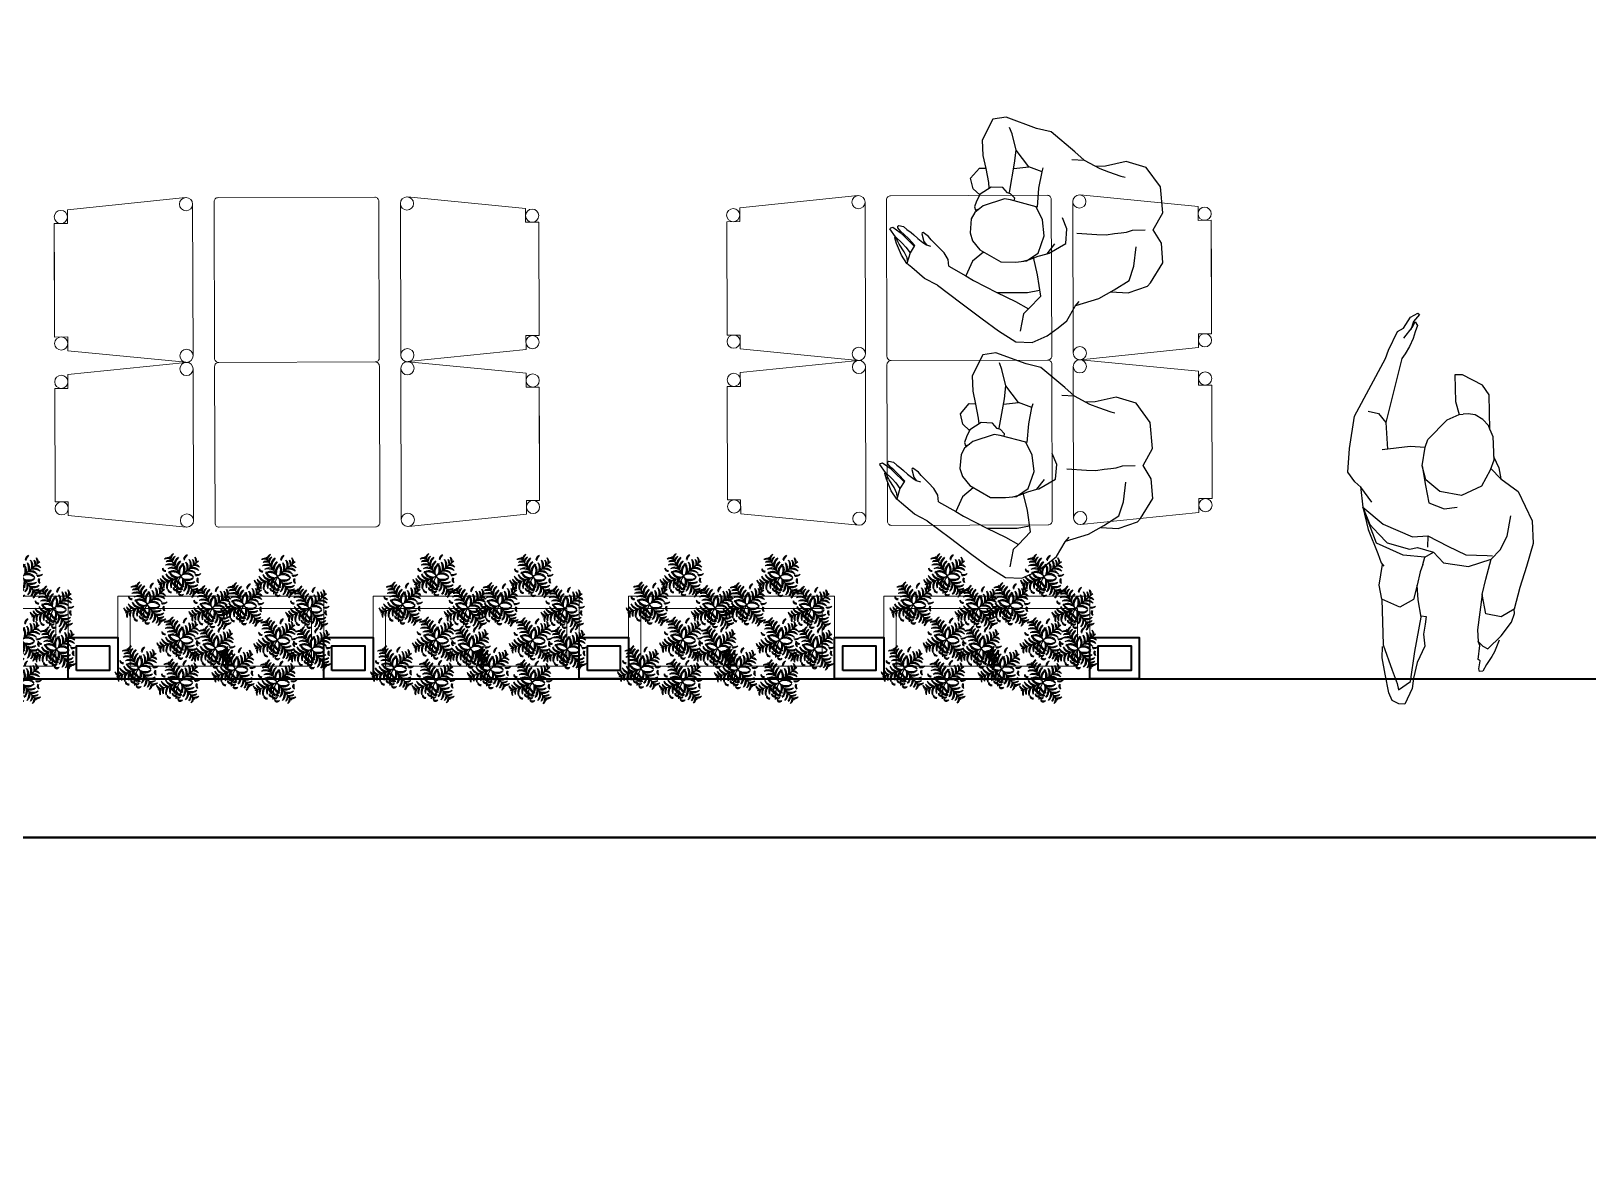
# Model space of a CAD drawing. Header units: centimetres. Extents: x -170347 to -168367, y -82915 to -78980.
# Drawn here: x -169489.4 to -169111.4, y -80510.4 to -80233.8 of the extents above; entities that cross this region are included whole.
import ezdxf

# ---------------------------------------------------------------- set-up
doc = ezdxf.new("R2010")
doc.units = ezdxf.units.CM
doc.header["$LTSCALE"] = 50
doc.layers.get('0').update_dxf_attribs({"color": 161, "lineweight": 35})
for name, color, linetype, lineweight in [('ARK_AHŞAP', 45, 'Continuous', 15), ('ARK_METAL', 252, 'Continuous', 15), ('gp_notlar', 6, 'Continuous', 35)]:
    doc.layers.add(name, color=color, linetype=linetype, lineweight=lineweight)
doc.layers.add('tertip - peyzaj', color=96, linetype='Continuous')
doc.layers.add('wall', color=255, linetype='Continuous')

# ---------------------------------------------------------------- blocks, each defined once
blk = doc.blocks.new('P_SHRUB_PLAN1')
at = {"color": 0}
for p in [(-0.001113, 0.449977), (-0.451367, 0.072169), (0.449141, 0.072169), (0.078279, -0.457477)]:
    blk.add_line(p, (-0.001113, -0.007223), dxfattribs=at)
for centre, radius, start, end in [((-0.193084, 0.281484), 0.052596, 139.742007, 258.747542), ((-0.121859, 0.323097), 0.11437, 184.618037, 228.21065), ((-0.133306, 0.189628), 0.146156, 25.248907, 95.393712), ((-0.210307, 0.098434), 0.245011, 31.371195, 75.036567), ((-0.08617, 0.345449), 0.105526, 36.289967, 99.624326), ((-0.171752, 0.221892), 0.237522, 44.076284, 73.379359), ((-0.08617, 0.283075), 0.105526, 36.289967, 99.624326), ((-0.171752, 0.159517), 0.237522, 44.076282, 73.379358), ((0.083944, 0.345449), 0.105526, 80.375674, 143.710034), ((0.169526, 0.221892), 0.237522, 106.620646, 135.923715), ((0.083944, 0.283075), 0.105526, 80.375674, 143.710034), ((0.169526, 0.159517), 0.237522, 106.620647, 135.923717), ((0.13108, 0.189628), 0.146156, 84.606282, 154.751105), ((0.208081, 0.098434), 0.245011, 104.963429, 148.628796), ((-0.363197, -0.029747), 0.105526, 116.289965, 179.624331), ((-0.256378, -0.135484), 0.237522, 124.076277, 153.379343), ((-0.333657, 0.137783), 0.105526, 160.375671, 223.710032), ((-0.197115, 0.20061), 0.237522, 186.620658, 215.923727), ((-0.30177, -0.040578), 0.105526, 116.289965, 179.624331), ((-0.194951, -0.146315), 0.237522, 124.076277, 153.379343), ((-0.27223, 0.126952), 0.105526, 160.375671, 223.710032), ((-0.135689, 0.189778), 0.237522, 186.620658, 215.923727), ((-0.217928, -0.103224), 0.146156, 105.248915, 175.393726), ((-0.141491, -0.194891), 0.245011, 111.371192, 155.03658), ((-0.172018, 0.157145), 0.146156, 164.606273, 234.751089), ((-0.068838, 0.21714), 0.245011, 184.963421, 228.628794), ((-0.136026, -0.117666), 0.146156, 105.248914, 175.393726), ((-0.059588, -0.209333), 0.245011, 111.371193, 155.036578), ((-0.090116, 0.142703), 0.146156, 164.606273, 234.751089), ((0.013064, 0.202698), 0.245011, 184.963421, 228.628793), ((-0.067742, -0.138818), 0.142476, 83.425939, 183.634578), ((-0.003596, -0.210194), 0.215548, 101.666457, 163.187794), ((-0.142279, 0.035543), 0.142476, 3.425938, 103.634574), ((-0.201432, -0.040023), 0.215548, 21.666462, 83.187793), ((-0.018716, 0.139225), 0.142476, 156.365422, 256.574061), ((0.065974, 0.184358), 0.215548, 176.812207, 238.33355), ((-0.133306, 0.106463), 0.146156, 25.248907, 95.393712), ((-0.210307, 0.015268), 0.245011, 31.371196, 75.036566), ((-0.089129, -0.024361), 0.051462, 114.225754, 255.127894), ((-0.048205, -0.012618), 0.071323, 150.439781, 228.669432), ((0.140053, 0.035543), 0.142476, 76.36542, 176.574065), ((0.13108, 0.106463), 0.146156, 84.606282, 154.751105), ((0.199206, -0.040023), 0.215548, 96.812207, 158.333538), ((0.208081, 0.015268), 0.245011, 104.96343, 148.628796), ((-0.0682, 0.184358), 0.215548, 301.666479, 3.187789), ((0.00137, -0.210194), 0.215548, 16.81221, 78.33354), ((0.065516, -0.138818), 0.142476, 356.365422, 96.57406), ((0.016489, 0.139225), 0.142476, 283.42594, 23.634579), ((-0.01529, 0.202698), 0.245011, 311.371195, 355.036565), ((0.057362, -0.209333), 0.245011, 24.963434, 68.628805), ((0.08789, 0.142703), 0.146156, 305.248914, 15.393715), ((0.1338, -0.117666), 0.146156, 4.606286, 74.751092), ((0.301709, 0.190722), 0.105526, 80.375678, 143.710037), ((0.387291, 0.067164), 0.237522, 106.620647, 135.923716), ((0.066612, 0.21714), 0.245011, 311.371194, 355.036565), ((0.139264, -0.194891), 0.245011, 24.963435, 68.628805), ((0.169792, 0.157145), 0.146156, 305.248912, 15.393715), ((0.215702, -0.103224), 0.146156, 4.606286, 74.751091), ((0.133462, 0.189778), 0.237522, 324.076301, 353.379371), ((0.192725, -0.146315), 0.237522, 26.620644, 55.923717), ((0.270004, 0.126952), 0.105526, 316.289968, 19.624329), ((0.299544, -0.040578), 0.105526, 0.375673, 63.710035), ((0.194889, 0.20061), 0.237522, 324.076301, 353.379371), ((0.331431, 0.137783), 0.105526, 316.289968, 19.624329), ((-0.313427, -0.136853), 0.052596, 139.742002, 258.747542), ((-0.242203, -0.09524), 0.11437, 184.618034, 228.210652), ((-0.204545, -0.154045), 0.052596, 139.742013, 258.747542), ((-0.13332, -0.112432), 0.11437, 184.618034, 228.210652), ((0.21135, -0.453117), 0.493926, 115.477216, 156.658502), ((-0.165763, -0.220475), 0.052127, 167.057738, 302.853249), ((-0.165763, -0.294973), 0.052127, 167.057722, 302.853249), ((-0.134783, -0.067401), 0.07947, 144.986544, 244.403375), ((-0.135765, -0.191093), 0.073192, 185.184482, 268.653962), ((-0.135765, -0.265591), 0.073192, 185.184493, 268.653962), ((0.026737, 0.008335), 0.228603, 187.575873, 215.894164), ((-0.105353, -0.171336), 0.070016, 138.874425, 278.976266), ((-0.044516, -0.137717), 0.114256, 173.753633, 244.097057), ((-0.204085, -0.009706), 0.215548, 286.81224, 348.333528), ((-0.132709, -0.073852), 0.142476, 266.36541, 6.574061), ((0.00897, -0.110067), 0.118428, 161.447682, 239.367231), ((-0.203223, -0.065698), 0.245011, 294.963439, 338.628814), ((-0.111556, -0.142136), 0.146156, 274.60628, 344.751092), ((0.289195, -0.029824), 0.386217, 185.400745, 208.139032), ((-0.188782, -0.1476), 0.245011, 294.96344, 338.628812), ((-0.097115, -0.224038), 0.146156, 274.60628, 344.751097), ((0.145335, -0.024825), 0.142476, 193.42593, 293.634586), ((0.190467, 0.059864), 0.215548, 211.666456, 273.187785), ((0.208808, 0.006954), 0.245011, 221.371199, 265.036558), ((0.148813, -0.096226), 0.146156, 215.248903, 285.393714), ((0.22325, -0.074948), 0.245011, 221.371198, 265.036558), ((0.163254, -0.178128), 0.146156, 215.248903, 285.393714), ((0.27683, -0.255539), 0.052596, 101.252458, 220.258004), ((0.348054, -0.297152), 0.11437, 131.789348, 175.381978), ((0.395831, 0.071846), 0.237522, 234.076263, 263.37936), ((0.333004, -0.064695), 0.105526, 226.28996, 289.624336), ((-0.140206, -0.20106), 0.237522, 296.620636, 325.923704), ((-0.034469, -0.30788), 0.105526, 270.375661, 333.710016), ((-0.129375, -0.262487), 0.237522, 296.620637, 325.923705), ((-0.023637, -0.369306), 0.105526, 270.375661, 333.710016), ((0.195888, -0.141798), 0.237522, 234.076264, 263.37936), ((0.133062, -0.27834), 0.105526, 226.289964, 289.624336), ((0.206719, -0.203225), 0.237522, 234.076265, 263.37936), ((0.143893, -0.339766), 0.105526, 226.289963, 289.624336)]:
    blk.add_arc(centre, radius, start, end, dxfattribs=at)
blk = doc.blocks.new('BİTKİ2')
at = {"xscale": 24.57000000000016, "yscale": 24.57000000000016, "zscale": 24.57000000000016}
for p in [(12.22, 22), (-8.9, 18.49), (17.49, 0.91), (-28.25, -6.13), (-3.62, -4.37), (8.7, -16.68), (-14.17, -21.95)]:
    blk.add_blockref('P_SHRUB_PLAN1', p, dxfattribs=at)
blk = doc.blocks.new('vvfgh')
for p, q in [((220120.36, -32441.26), (220122.61, -32439.55)), ((220122.61, -32439.55), (220128.34, -32439.75)), ((220128.34, -32439.75), (220136.29, -32440.8)), ((220105.57, -32446.95), (220114.22, -32443.36)), ((220114.22, -32443.36), (220108.88, -32444.83)), ((220114.22, -32443.36), (220110.06, -32445.18)), ((220114.22, -32443.36), (220110.23, -32448.42)), ((220119.26, -32442.69), (220114.22, -32443.36)), ((220115.52, -32445.51), (220119.1, -32442.73)), ((220119.1, -32442.73), (220120.36, -32441.26)), ((220136.29, -32440.8), (220150.41, -32447.96)), ((220137.59, -32444.09), (220137.03, -32446.57)), ((220092.05, -32448.58), (220095.37, -32447.81)), ((220095.37, -32447.81), (220100.47, -32448.5)), ((220103.11, -32447.3), (220100.86, -32448.19)), ((220102.81, -32453.45), (220105.57, -32446.95)), ((220108.88, -32444.83), (220103.11, -32447.3)), ((220107.86, -32447.38), (220105.73, -32449.53)), ((220110.06, -32445.18), (220107.86, -32447.38)), ((220128.38, -32447.7), (220129.32, -32454.47)), ((220137.03, -32446.57), (220134.91, -32448.46)), ((220150.41, -32447.96), (220152.52, -32448.6)), ((220066.71, -32453.37), (220067.53, -32451.69)), ((220067.53, -32451.69), (220069.36, -32450.87)), ((220069.36, -32450.87), (220073.82, -32449.9)), ((220074.87, -32451.55), (220071.67, -32452.83)), ((220073.82, -32449.9), (220077.82, -32449.03)), ((220080.99, -32449.22), (220074.87, -32451.55)), ((220077.82, -32449.03), (220080.54, -32449.05)), ((220092.05, -32448.58), (220080.99, -32449.22)), ((220090.22, -32453), (220092.05, -32448.58)), ((220100.86, -32448.19), (220100.06, -32448.87)), ((220105.73, -32449.53), (220104.31, -32454.97)), ((220110.23, -32448.42), (220107.36, -32455.65)), ((220134.91, -32448.46), (220128.45, -32449)), ((220150.51, -32451.91), (220134.91, -32448.46)), ((220152.52, -32448.6), (220157.06, -32450.66)), ((220157.06, -32450.66), (220157.88, -32452.08)), ((220066.69, -32454.79), (220066.71, -32453.37)), ((220070.52, -32456.52), (220066.69, -32454.79)), ((220071.67, -32452.83), (220070.1, -32453.21)), ((220070.1, -32453.21), (220072.2, -32456.06)), ((220092.16, -32456.3), (220090.22, -32453)), ((220102.48, -32458.78), (220102.81, -32453.45)), ((220104.31, -32454.97), (220104.78, -32456.87)), ((220129.32, -32454.47), (220129.18, -32458.15)), ((220151.7, -32452.66), (220150.51, -32451.91)), ((220153.54, -32453.7), (220151.7, -32452.66)), ((220155.49, -32454.55), (220153.54, -32453.7)), ((220157.11, -32454.98), (220155.49, -32454.55)), ((220155.5, -32452.24), (220158.13, -32454.2)), ((220158.66, -32455.53), (220157.11, -32454.98)), ((220159.6, -32454.52), (220157.57, -32453.92)), ((220157.88, -32452.08), (220160.62, -32453.72)), ((220158.13, -32454.2), (220159.56, -32454.94)), ((220159.56, -32454.94), (220158.66, -32455.53)), ((220161.32, -32455.89), (220159.6, -32454.52)), ((220160.62, -32453.72), (220161.66, -32455.51)), ((220161.66, -32455.51), (220161.32, -32455.89)), ((220073.06, -32456.8), (220070.52, -32456.52)), ((220072.2, -32456.06), (220079.51, -32456.94)), ((220076.92, -32457.56), (220073.06, -32456.8)), ((220080.87, -32459.3), (220076.92, -32457.56)), ((220079.51, -32456.94), (220087.93, -32458.22)), ((220083.81, -32458.94), (220080.87, -32459.3)), ((220086.2, -32459.25), (220083.81, -32458.94)), ((220088.14, -32459.46), (220086.2, -32459.25)), ((220087.93, -32458.22), (220092.11, -32457.37)), ((220088.2, -32458.26), (220088.14, -32459.46)), ((220092.11, -32457.37), (220095.65, -32457.07)), ((220095.65, -32457.07), (220092.16, -32456.3)), ((220098.89, -32457.69), (220095.65, -32457.07)), ((220100.71, -32458.33), (220098.89, -32457.69)), ((220100.71, -32458.33), (220102.48, -32458.78)), ((220102.48, -32458.78), (220103.77, -32460.82)), ((220104.78, -32456.87), (220103.77, -32460.82)), ((220107.36, -32455.65), (220107.68, -32459.36)), ((220119.87, -32458.48), (220115.73, -32459.38)), ((220118.49, -32461.97), (220121.23, -32458.47)), ((220124.67, -32457.52), (220119.87, -32458.48)), ((220121.23, -32458.47), (220124.67, -32457.52)), ((220124.67, -32457.52), (220129.18, -32458.15)), ((220129.18, -32458.15), (220131.02, -32458.69)), ((220129.18, -32458.15), (220131.02, -32458.69)), ((220131.02, -32458.69), (220135.96, -32463.29)), ((220103.77, -32460.82), (220101.27, -32463.3)), ((220107.68, -32459.36), (220104.96, -32459.34)), ((220107.68, -32459.36), (220105.29, -32464.28)), ((220115.73, -32459.38), (220114.32, -32463.12)), ((220117.72, -32467.28), (220118.49, -32461.97)), ((220101.27, -32463.3), (220100.49, -32469.43)), ((220105.29, -32464.28), (220103.32, -32468.67)), ((220114.32, -32463.12), (220114.86, -32466.27)), ((220135.96, -32463.29), (220137.31, -32466.16)), ((220140.44, -32465.16), (220137.31, -32466.16)), ((220137.31, -32466.16), (220137.42, -32467.17)), ((220146.91, -32464.86), (220140.44, -32465.16)), ((220144.59, -32471.68), (220147, -32466.71)), ((220147, -32466.71), (220146.91, -32464.86)), ((220100.49, -32469.43), (220102.46, -32474.85)), ((220103.32, -32468.67), (220103.32, -32473.9)), ((220120.07, -32472.08), (220117.72, -32467.28)), ((220136.3, -32471.94), (220137.35, -32470.02)), ((220137.35, -32470.02), (220137.55, -32468.37)), ((220137.55, -32468.37), (220137.42, -32467.17)), ((220075.09, -32472.77), (220075.75, -32472.56)), ((220075.16, -32473.53), (220075.09, -32472.77)), ((220076.83, -32474.4), (220075.16, -32473.53)), ((220075.75, -32472.56), (220077.7, -32472.86)), ((220078.81, -32475.66), (220076.83, -32474.4)), ((220077.7, -32472.86), (220078.02, -32472.36)), ((220078.02, -32472.36), (220081.44, -32472.68)), ((220081.27, -32473.4), (220080.63, -32474.65)), ((220082.36, -32472.22), (220081.27, -32473.4)), ((220081.44, -32472.68), (220082.36, -32472.22)), ((220085.17, -32471.99), (220082.36, -32472.22)), ((220093.78, -32472.91), (220085.17, -32471.99)), ((220088.48, -32477.69), (220089.14, -32473.93)), ((220089.14, -32473.93), (220093.78, -32472.91)), ((220093.78, -32472.91), (220097.56, -32473.7)), ((220097.56, -32473.7), (220102.46, -32474.85)), ((220103.32, -32473.9), (220103.22, -32475.17)), ((220123.98, -32474.08), (220120.07, -32472.08)), ((220124.45, -32474.23), (220122.01, -32476.65)), ((220126.49, -32474.86), (220123.98, -32474.08)), ((220133.92, -32473.72), (220132.16, -32474.48)), ((220133.92, -32473.72), (220142.32, -32473.35)), ((220133.94, -32473.73), (220134.82, -32473.35)), ((220134.82, -32473.35), (220136.3, -32471.94)), ((220142.32, -32473.35), (220144.59, -32471.68)), ((220079.94, -32476.22), (220078.81, -32475.66)), ((220082.85, -32477.35), (220079.94, -32476.22)), ((220080.63, -32474.65), (220083.92, -32477.81)), ((220083.92, -32477.81), (220087.3, -32480.19)), ((220090.42, -32480.79), (220088.48, -32477.69)), ((220102.46, -32474.85), (220104.71, -32476.95)), ((220104.71, -32476.95), (220108.11, -32478.62)), ((220122.01, -32476.65), (220119.02, -32481)), ((220124.61, -32476.1), (220122.01, -32476.65)), ((220127.33, -32474.8), (220124.61, -32476.1)), ((220132.16, -32474.48), (220126.49, -32474.86)), ((220087.3, -32480.19), (220089.4, -32480.89)), ((220089.4, -32480.89), (220090.42, -32480.79)), ((220095.71, -32481.96), (220090.42, -32480.79)), ((220100.86, -32483.47), (220095.71, -32481.96)), ((220108.11, -32478.62), (220113.06, -32479.38)), ((220119.02, -32481), (220111.99, -32484.59)), ((220106.49, -32484.97), (220100.86, -32483.47)), ((220111.99, -32484.59), (220106.49, -32484.97))]:
    blk.add_line(p, q)
blk = doc.blocks.new('dada')
for p, q in [((219973.43, -31806.86), (219967.82, -31810.1)), ((219980.49, -31806.97), (219973.43, -31806.86)), ((219984.71, -31810.01), (219980.49, -31806.97)), ((219967.82, -31810.1), (219965.63, -31815.29)), ((219984.28, -31815.56), (219984.55, -31812.14)), ((219988.56, -31808.22), (219984.71, -31810.01)), ((219993.91, -31808.37), (219988.56, -31808.22)), ((219998.88, -31812.26), (219993.91, -31808.37)), ((219965.63, -31815.29), (219966.32, -31821.02)), ((219969.4, -31817.13), (219969.8, -31816.05)), ((219984.57, -31817.26), (219984.28, -31815.56)), ((219993.96, -31816.3), (219988.77, -31815.1)), ((219997.59, -31817.95), (219993.96, -31816.3)), ((219999.67, -31813.16), (219998.88, -31812.26)), ((220000.91, -31818.54), (219999.67, -31813.16)), ((219966.74, -31822.57), (219967.93, -31820.3)), ((219967.93, -31820.3), (219969.4, -31817.13)), ((219984.6, -31818.7), (219984.57, -31817.26)), ((219984.6, -31820.52), (219984.6, -31818.7)), ((219984.72, -31822.78), (219984.6, -31820.52)), ((219999.73, -31822.23), (219997.59, -31817.95)), ((220000.18, -31823.15), (220000.91, -31818.54)), ((219964.1, -31826.49), (219966.74, -31822.57)), ((219966.32, -31821.02), (219966.1, -31823.52)), ((219984.36, -31825.28), (219984.72, -31822.78)), ((220001.59, -31826.62), (219999.73, -31822.23)), ((219961.55, -31828.75), (219955.53, -31834.58)), ((219964.1, -31826.49), (219961.55, -31828.75)), ((219963.56, -31829.8), (219964.1, -31826.49)), ((219983.43, -31830.57), (219984.36, -31825.28)), ((220002.81, -31832.98), (220001.59, -31826.62)), ((219981.99, -31833.12), (219978.94, -31834.02)), ((219985.92, -31833.89), (219981.99, -31833.12)), ((220002.93, -31833.11), (220001.86, -31831.93)), ((220006.66, -31835.82), (220002.93, -31833.11)), ((219955.53, -31834.58), (219954.16, -31838.39)), ((219988.07, -31839.19), (219985.66, -31836.85)), ((219988.02, -31838.63), (219985.92, -31833.89)), ((220008.27, -31838.35), (220006.66, -31835.82)), ((219954.16, -31838.39), (219950.29, -31846.24)), ((219964.26, -31841.56), (219959.4, -31844.48)), ((219964.25, -31845.64), (219964.26, -31841.56)), ((219965.95, -31838.14), (219964.26, -31841.56)), ((219965.95, -31838.14), (219964.98, -31837.71)), ((219970.28, -31839.47), (219965.95, -31838.14)), ((219975.28, -31840.42), (219970.28, -31839.47)), ((219975.15, -31840.74), (219972.56, -31847.46)), ((219978.82, -31839.44), (219975.15, -31840.74)), ((219983.21, -31839.4), (219978.82, -31839.44)), ((219987.64, -31841.51), (219983.21, -31839.4)), ((219989.39, -31844.89), (219987.64, -31841.51)), ((219988.07, -31839.19), (219988.02, -31838.63)), ((219988.47, -31841.63), (219988.07, -31839.19)), ((219989.1, -31844.08), (219988.47, -31841.63)), ((220010.11, -31841.56), (220008.27, -31838.35)), ((220011.49, -31845.77), (220010.11, -31841.56)), ((219954.91, -31845.07), (219953.11, -31845.59)), ((219959.4, -31844.48), (219954.91, -31845.07)), ((219962.84, -31845.25), (219959.4, -31844.48)), ((219970.62, -31847.5), (219962.84, -31845.25)), ((219993.46, -31842.32), (219988.64, -31842.96)), ((219989.4, -31845.86), (219989.1, -31844.08)), ((219989.4, -31847.79), (219989.39, -31844.89)), ((219999.27, -31842.1), (219993.46, -31842.32)), ((219997.01, -31853.72), (219997.93, -31845.57)), ((219997.93, -31845.57), (219997.61, -31842.23)), ((219999.27, -31842.1), (220002.34, -31845.71)), ((219999.97, -31848.98), (220002.34, -31845.71)), ((220002.34, -31845.71), (220003.54, -31847.27)), ((220010.84, -31850.1), (220011.49, -31845.77)), ((219950.29, -31846.24), (219950.45, -31849.81)), ((219950.45, -31849.81), (219955.8, -31853.26)), ((219969.08, -31849.16), (219968.58, -31852.23)), ((219970.59, -31848.03), (219969.08, -31849.16)), ((219970.97, -31847.21), (219970.59, -31848.03)), ((219972.17, -31846.32), (219970.97, -31847.21)), ((219972.17, -31846.32), (219972.92, -31846.53)), ((219972.56, -31847.46), (219972.17, -31849.01)), ((219972.17, -31849.01), (219973.41, -31854.95)), ((219988.91, -31851.81), (219989.4, -31847.79)), ((219997.01, -31853.72), (219999.97, -31848.98)), ((220003.54, -31847.27), (220008.04, -31848.65)), ((219955.8, -31853.26), (219959.9, -31853.53)), ((219959.9, -31853.53), (219963.48, -31853.17)), ((219963.15, -31854.85), (219963.36, -31853.18)), ((219963.48, -31853.17), (219967.29, -31852.84)), ((219967.29, -31852.84), (219968.82, -31852.87)), ((219968.58, -31852.23), (219970.19, -31855.43)), ((219968.58, -31852.23), (219968.58, -31852.23)), ((219985.09, -31857.09), (219988.91, -31851.81)), ((219993.17, -31859.66), (219997.01, -31853.72)), ((220007.38, -31854.47), (220010.84, -31850.1)), ((220010.84, -31850.1), (220010.84, -31850.1)), ((219965.64, -31857.49), (219963.15, -31854.85)), ((219968.51, -31857.12), (219965.64, -31857.49)), ((219970.32, -31855.52), (219968.51, -31857.12)), ((219970.19, -31855.43), (219971.96, -31856.56)), ((219971.96, -31856.56), (219973.39, -31857.25)), ((219973.39, -31857.25), (219974.3, -31857.1)), ((219973.41, -31854.95), (219974.93, -31857.36)), ((219974.3, -31857.1), (219974, -31855.88)), ((219974.93, -31857.36), (219976.56, -31858.48)), ((219982.44, -31858.76), (219985.09, -31857.09)), ((219985.8, -31856.21), (219987.9, -31859.37)), ((220003.67, -31858.47), (220007.38, -31854.47)), ((219976.56, -31858.48), (219980.28, -31859.2)), ((219980.28, -31859.2), (219982.44, -31858.76)), ((219987.9, -31859.37), (219991.64, -31861.58)), ((219988.57, -31865.91), (219991.64, -31861.58)), ((219991.64, -31861.58), (219993.17, -31859.66)), ((219998.72, -31863.72), (220003.67, -31858.47)), ((219984.86, -31866.77), (219983.16, -31868.07)), ((219986.8, -31865.87), (219984.86, -31866.77)), ((219988.57, -31865.91), (219986.8, -31865.87)), ((219993.34, -31869.51), (219998.72, -31863.72)), ((219980.08, -31870.45), (219978.82, -31871.79)), ((219981.05, -31869.82), (219980.08, -31870.45)), ((219983.16, -31868.07), (219981.05, -31869.82)), ((219982.18, -31871.28), (219982.73, -31870.18)), ((219993.34, -31869.51), (219991.22, -31872.75)), ((219977.52, -31876.06), (219978.45, -31875.03)), ((219978.45, -31875.03), (219979.15, -31874.38)), ((219978.82, -31871.79), (219978.86, -31872.05)), ((219978.86, -31872.05), (219979.15, -31872.17)), ((219979.15, -31872.17), (219981.22, -31871.84)), ((219979.15, -31874.38), (219980.27, -31873.42)), ((219982.07, -31874.36), (219980.13, -31875.83)), ((219980.27, -31873.42), (219981.5, -31872.16)), ((219981.22, -31871.84), (219982.18, -31871.28)), ((219981.28, -31875.32), (219982.23, -31874.56)), ((219981.5, -31872.16), (219982.18, -31871.28)), ((219982.23, -31874.56), (219982.07, -31874.36)), ((219982.23, -31874.56), (219983.86, -31875.88)), ((219991.22, -31872.75), (219987.88, -31875.86)), ((219976.27, -31878.1), (219976.66, -31876.87)), ((219976.41, -31878.38), (219976.27, -31878.1)), ((219976.79, -31878.46), (219976.41, -31878.38)), ((219976.48, -31879.78), (219978.12, -31877.92)), ((219976.66, -31876.87), (219977.52, -31876.06)), ((219977.86, -31877.77), (219976.79, -31878.46)), ((219979.16, -31879.29), (219976.88, -31880.62)), ((219978.67, -31877.01), (219977.86, -31877.77)), ((219978.12, -31877.92), (219979.05, -31877.16)), ((219980.13, -31875.83), (219978.67, -31877.01)), ((219979.05, -31877.16), (219980.26, -31876.22)), ((219981.04, -31877.69), (219979.16, -31879.29)), ((219981.25, -31878.56), (219979.16, -31879.29)), ((219979.44, -31879.52), (219979.16, -31879.29)), ((219981.03, -31879.23), (219979.44, -31879.52)), ((219980.26, -31876.22), (219981.28, -31875.32)), ((219984.29, -31878.28), (219981.03, -31879.23)), ((219982.21, -31876.84), (219981.04, -31877.69)), ((219983.47, -31877.43), (219981.25, -31878.56)), ((219982.21, -31876.84), (219983.86, -31875.88)), ((219985.17, -31876.82), (219983.47, -31877.43)), ((219983.86, -31875.88), (219986.68, -31877.05)), ((219986.68, -31877.05), (219984.29, -31878.28)), ((219985.98, -31876.82), (219985.17, -31876.82)), ((219987.88, -31875.86), (219986.68, -31877.05)), ((219976.62, -31880.37), (219976.48, -31879.78)), ((219976.88, -31880.62), (219976.62, -31880.37))]:
    blk.add_line(p, q)

msp = doc.modelspace()

# ---------------------------------------------------------------- linework, layer by layer
for points in [[(-170347.3, -78979.59), (-168367.42, -78979.59), (-168367.42, -80429.5), (-170347.3, -80429.5)], [(-170347.3, -80429.5), (-168367.42, -80429.5), (-168367.42, -81603.19), (-170347.3, -81603.19)]]:
    msp.add_lwpolyline(points, close=True)
at = {"layer": 'ARK_AHŞAP'}
for centre in [(-169451.75, -80275.79), (-169398.12, -80275.63), (-169367.71, -80278.59), (-169318.91, -80278.45), (-169288.52, -80275.32), (-169234.89, -80275.17), (-169204.48, -80278.12), (-169482.14, -80278.91), (-169204.39, -80308.84), (-169482.05, -80309.63), (-169451.65, -80312.59), (-169398.02, -80312.43), (-169367.63, -80309.3), (-169318.82, -80309.17), (-169288.41, -80312.12), (-169234.78, -80311.97), (-169451.64, -80315.79), (-169398.01, -80315.63), (-169288.4, -80315.32), (-169234.77, -80315.17), (-169482.03, -80318.91), (-169367.6, -80318.59), (-169318.79, -80318.45), (-169204.36, -80318.12), (-169481.94, -80349.63), (-169367.51, -80349.3), (-169318.7, -80349.17), (-169204.28, -80348.84), (-169451.53, -80352.59), (-169397.9, -80352.43), (-169288.3, -80352.12), (-169234.67, -80351.97)]:
    msp.add_circle(centre, 1.6, dxfattribs=at)
at = {"layer": 'ARK_METAL'}
for p, q in [((-169480.55, -80277.15), (-169451.92, -80274.2)), ((-169480.54, -80280.51), (-169480.55, -80277.15)), ((-169450.15, -80275.78), (-169450.05, -80312.58)), ((-169399.72, -80275.64), (-169399.62, -80312.44)), ((-169369.32, -80276.83), (-169397.97, -80274.04)), ((-169369.31, -80280.19), (-169369.32, -80276.83)), ((-169317.31, -80276.68), (-169288.68, -80273.73)), ((-169317.3, -80280.04), (-169317.31, -80276.68)), ((-169286.92, -80275.32), (-169286.81, -80312.12)), ((-169236.49, -80275.17), (-169236.38, -80311.97)), ((-169206.08, -80276.36), (-169234.73, -80273.57)), ((-169206.07, -80279.73), (-169206.08, -80276.36)), ((-169483.74, -80280.52), (-169480.54, -80280.51)), ((-169483.7, -80294.28), (-169483.74, -80280.52)), ((-169483.66, -80308.04), (-169483.74, -80280.52)), ((-169366.11, -80280.18), (-169369.31, -80280.19)), ((-169366.07, -80293.94), (-169366.11, -80280.18)), ((-169366.03, -80307.7), (-169366.11, -80280.18)), ((-169320.5, -80280.05), (-169317.3, -80280.04)), ((-169320.46, -80293.81), (-169320.5, -80280.05)), ((-169320.42, -80307.57), (-169320.5, -80280.05)), ((-169202.87, -80279.72), (-169206.07, -80279.73)), ((-169202.84, -80293.47), (-169202.87, -80279.72)), ((-169202.8, -80307.23), (-169202.87, -80279.72)), ((-169202.8, -80307.23), (-169206, -80307.24)), ((-169206, -80307.24), (-169205.99, -80310.6)), ((-169483.66, -80308.04), (-169480.46, -80308.03)), ((-169480.46, -80308.03), (-169480.45, -80311.39)), ((-169369.22, -80311.07), (-169397.85, -80314.02)), ((-169366.03, -80307.7), (-169369.23, -80307.71)), ((-169369.23, -80307.71), (-169369.22, -80311.07)), ((-169320.42, -80307.57), (-169317.22, -80307.56)), ((-169317.22, -80307.56), (-169317.21, -80310.92)), ((-169317.21, -80310.92), (-169288.56, -80313.71)), ((-169205.99, -80310.6), (-169234.62, -80313.56)), ((-169480.45, -80311.39), (-169451.8, -80314.18)), ((-169480.43, -80317.15), (-169451.8, -80314.19)), ((-169369.21, -80316.83), (-169397.85, -80314.04)), ((-169317.2, -80316.68), (-169288.56, -80313.73)), ((-169205.97, -80316.36), (-169234.62, -80313.57)), ((-169480.42, -80320.51), (-169480.43, -80317.15)), ((-169450.04, -80315.78), (-169449.93, -80352.58)), ((-169399.61, -80315.64), (-169399.5, -80352.44)), ((-169369.2, -80320.19), (-169369.21, -80316.83)), ((-169317.19, -80320.04), (-169317.2, -80316.68)), ((-169286.8, -80315.32), (-169286.7, -80352.12)), ((-169236.37, -80315.17), (-169236.27, -80351.97)), ((-169205.96, -80319.73), (-169205.97, -80316.36)), ((-169483.62, -80320.52), (-169480.42, -80320.51)), ((-169483.58, -80334.28), (-169483.62, -80320.52)), ((-169483.54, -80348.04), (-169483.62, -80320.52)), ((-169366, -80320.18), (-169369.2, -80320.19)), ((-169365.96, -80333.94), (-169366, -80320.18)), ((-169365.92, -80347.7), (-169366, -80320.18)), ((-169320.39, -80320.05), (-169317.19, -80320.04)), ((-169320.35, -80333.81), (-169320.39, -80320.05)), ((-169320.31, -80347.57), (-169320.39, -80320.05)), ((-169202.76, -80319.72), (-169205.96, -80319.73)), ((-169202.72, -80333.47), (-169202.76, -80319.72)), ((-169202.68, -80347.23), (-169202.76, -80319.72)), ((-169483.54, -80348.04), (-169480.34, -80348.03)), ((-169480.34, -80348.03), (-169480.33, -80351.39)), ((-169365.92, -80347.7), (-169369.12, -80347.71)), ((-169369.12, -80347.71), (-169369.11, -80351.07)), ((-169320.31, -80347.57), (-169317.11, -80347.56)), ((-169317.11, -80347.56), (-169317.1, -80350.92)), ((-169202.68, -80347.23), (-169205.88, -80347.24)), ((-169205.88, -80347.24), (-169205.87, -80350.6)), ((-169480.33, -80351.39), (-169451.69, -80354.18)), ((-169369.11, -80351.07), (-169397.74, -80354.02)), ((-169317.1, -80350.92), (-169288.45, -80353.71)), ((-169205.87, -80350.6), (-169234.5, -80353.56))]:
    msp.add_line(p, q, dxfattribs=at)
for points in [[(-169405.94, -80274.1), (-169443.94, -80274.21, 0.414214), (-169444.94, -80275.22), (-169444.83, -80313.22, 0.414214), (-169443.83, -80314.21), (-169405.83, -80314.1, 0.414214), (-169404.83, -80313.1), (-169404.94, -80275.1, 0.414214)], [(-169242.71, -80273.64), (-169280.71, -80273.75, 0.414214), (-169281.7, -80274.75), (-169281.59, -80312.75, 0.414214), (-169280.59, -80313.75), (-169242.59, -80313.64, 0.414214), (-169241.59, -80312.64), (-169241.7, -80274.64, 0.414214)], [(-169405.83, -80314.1), (-169443.83, -80314.21, 0.414214), (-169444.82, -80315.22), (-169444.72, -80353.22, 0.414214), (-169443.71, -80354.21), (-169405.71, -80354.1, 0.414214), (-169404.72, -80353.1), (-169404.82, -80315.1, 0.414214)], [(-169242.59, -80313.64), (-169280.59, -80313.75, 0.414214), (-169281.59, -80314.75), (-169281.48, -80352.75, 0.414214), (-169280.48, -80353.75), (-169242.48, -80353.64, 0.414214), (-169241.48, -80352.64), (-169241.59, -80314.64, 0.414214)]]:
    msp.add_lwpolyline(points, format="xyb", close=True, dxfattribs=at)
for points in [[(-169530.33, -80390.97), (-169530.33, -80370.97), (-169480.33, -80370.97), (-169480.33, -80390.97)], [(-169468.33, -80390.97), (-169468.33, -80370.97), (-169418.33, -80370.97), (-169418.33, -80390.97)], [(-169406.33, -80390.97), (-169406.33, -80370.97), (-169356.33, -80370.97), (-169356.33, -80390.97)], [(-169344.33, -80390.97), (-169344.33, -80370.97), (-169294.33, -80370.97), (-169294.33, -80390.97)], [(-169282.33, -80390.97), (-169282.33, -80370.97), (-169232.33, -80370.97), (-169232.33, -80390.97)], [(-169527.33, -80387.97), (-169527.33, -80373.97), (-169483.33, -80373.97), (-169483.33, -80387.97)], [(-169465.33, -80387.97), (-169465.33, -80373.97), (-169421.33, -80373.97), (-169421.33, -80387.97)], [(-169403.33, -80387.97), (-169403.33, -80373.97), (-169359.33, -80373.97), (-169359.33, -80387.97)], [(-169341.33, -80387.97), (-169341.33, -80373.97), (-169297.33, -80373.97), (-169297.33, -80387.97)], [(-169279.33, -80387.97), (-169279.33, -80373.97), (-169235.33, -80373.97), (-169235.33, -80387.97)]]:
    msp.add_lwpolyline(points, close=True, dxfattribs=at)
at = {"layer": 'gp_notlar', "color": 1, "ltscale": 100}
for p, q in [((-169480.33, -80380.97), (-169468.33, -80380.97)), ((-169418.33, -80380.97), (-169406.33, -80380.97)), ((-169356.33, -80380.97), (-169344.33, -80380.97)), ((-169294.33, -80380.97), (-169282.33, -80380.97)), ((-169232.33, -80380.97), (-169220.33, -80380.97)), ((-169840.33, -80390.97), (-169026.72, -80390.97)), ((-169480.33, -80390.97), (-169468.33, -80390.97)), ((-169418.33, -80390.97), (-169406.33, -80390.97)), ((-169356.33, -80390.97), (-169344.33, -80390.97)), ((-169296.33, -80390.97), (-169284.33, -80390.97)), ((-169234.33, -80390.97), (-169222.33, -80390.97))]:
    msp.add_line(p, q, dxfattribs=at)
for points in [[(-169480.33, -80390.97), (-169480.33, -80380.97), (-169468.33, -80380.97), (-169468.33, -80390.97)], [(-169478.33, -80388.97), (-169478.33, -80382.97), (-169470.33, -80382.97), (-169470.33, -80388.97)], [(-169418.33, -80390.97), (-169418.33, -80380.97), (-169406.33, -80380.97), (-169406.33, -80390.97)], [(-169416.33, -80388.97), (-169416.33, -80382.97), (-169408.33, -80382.97), (-169408.33, -80388.97)], [(-169356.33, -80390.97), (-169356.33, -80380.97), (-169344.33, -80380.97), (-169344.33, -80390.97)], [(-169354.33, -80388.97), (-169354.33, -80382.97), (-169346.33, -80382.97), (-169346.33, -80388.97)], [(-169294.33, -80390.97), (-169294.33, -80380.97), (-169282.33, -80380.97), (-169282.33, -80390.97)], [(-169292.33, -80388.97), (-169292.33, -80382.97), (-169284.33, -80382.97), (-169284.33, -80388.97)], [(-169232.33, -80390.97), (-169232.33, -80380.97), (-169220.33, -80380.97), (-169220.33, -80390.97)], [(-169230.33, -80388.97), (-169230.33, -80382.97), (-169222.33, -80382.97), (-169222.33, -80388.97)]]:
    msp.add_lwpolyline(points, close=True, dxfattribs=at)

# ---------------------------------------------------------------- block references
at = {"layer": 'tertip - peyzaj', "xscale": 0.5, "yscale": 0.5, "zscale": 0.5, "rotation": 30.51808588383402}
for p in [(-169491.23, -80378.77), (-169452.73, -80378.61), (-169429.23, -80378.77), (-169390.73, -80378.61), (-169367.23, -80378.77), (-169330.73, -80378.61), (-169307.23, -80378.77), (-169266.73, -80378.61), (-169243.23, -80378.77)]:
    msp.add_blockref('BİTKİ2', p, dxfattribs=at)
at = {"layer": 'wall', "xscale": 0.9, "yscale": 0.9, "zscale": 0.9, "rotation": 276.1521798873096}
for p in [(-161970.93, 119632.15), (-161973.4, 119574.96)]:
    msp.add_blockref('dada', p, dxfattribs=at)
at = {"layer": 'wall', "rotation": 88.49693947427228}
msp.add_blockref('vvfgh', (-207371.96, -299536.83), dxfattribs=at)

doc.saveas('drawing.dxf')
